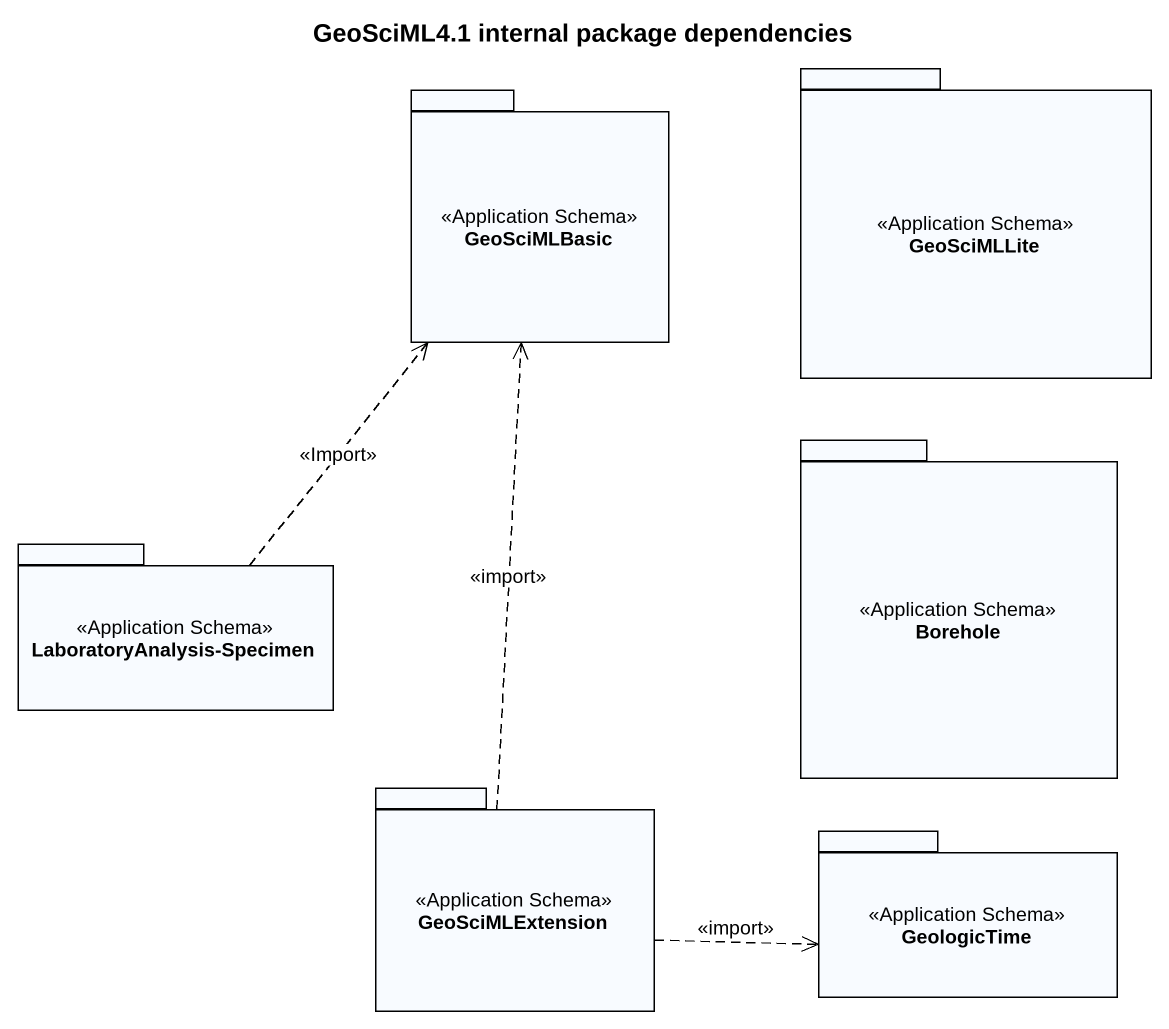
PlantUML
@startuml
title GeoSciML4.1 internal package dependencies
package GeoSciMLLite <<Application Schema>> {
}
package GeoSciMLBasic <<Application Schema>> {
}
package Borehole <<Application Schema>> {
}
package "LaboratoryAnalysis-Specimen" as LaboratoryAnalysis_Specimen <<Application Schema>> {
}
package GeoSciMLExtension <<Application Schema>> {
}
package GeologicTime <<Application Schema>> {
}
LaboratoryAnalysis_Specimen .up.> GeoSciMLBasic : <<Import>>
GeoSciMLExtension .up.> GeoSciMLBasic : <<import>>
GeoSciMLExtension .right.> GeologicTime : <<import>>
@enduml
